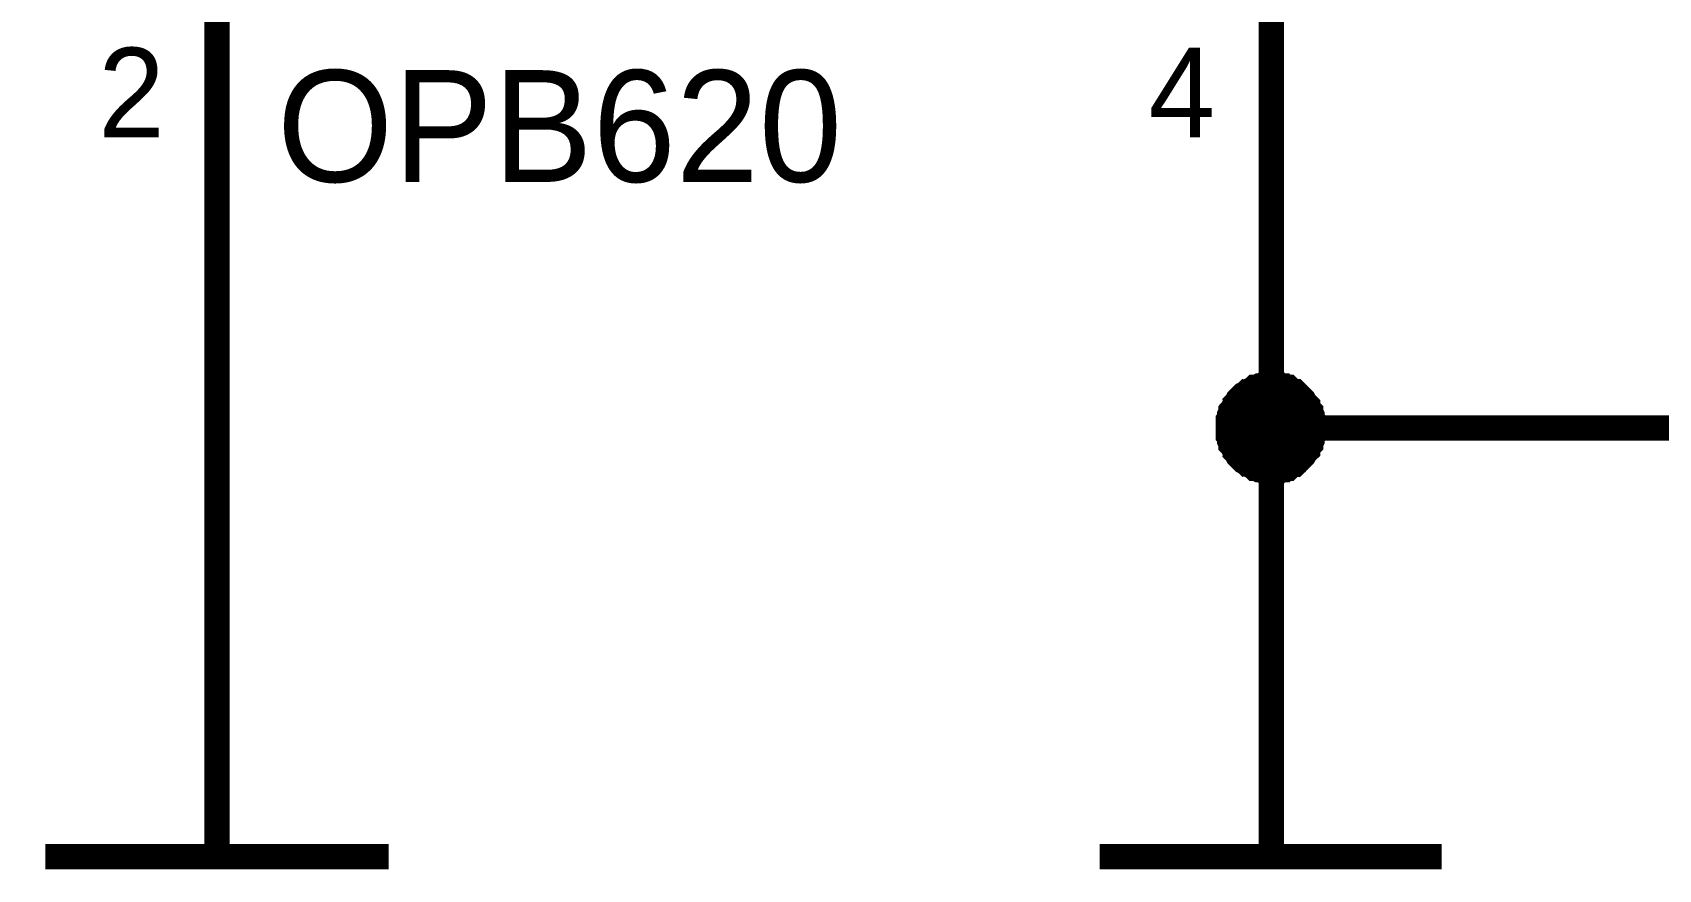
# Model space of a CAD drawing. Header units: millimetres. Extents: x 0 to 420, y 0 to 297.
# Drawn here: x 60.39 to 79.66, y 52.26 to 62.18 of the extents above; entities that cross this region are included whole.
import ezdxf

# ---------------------------------------------------------------- set-up
doc = ezdxf.new("R2010")
doc.units = ezdxf.units.MM
doc.layers.add('Sheet', color=255, linetype='Continuous')

msp = doc.modelspace()

# ---------------------------------------------------------------- linework, layer by layer
at = {"layer": 'Sheet'}
for points, const_width in [([(62.58, 64.994), (62.58, 59.993)], 0.3), ([(75.076, 64.994), (75.076, 59.993)], 0.3), ([(85.073, 63.735), (85.073, 57.492), (75.076, 57.492), (75.076, 59.993)], 0.3), ([(62.58, 57.492), (62.58, 59.993)], 0.3), ([(74.563, 57.492), (74.563, 57.526), (74.563, 57.542), (74.563, 57.575), (74.579, 57.592), (74.579, 57.625), (74.579, 57.641), (74.596, 57.675), (74.596, 57.691), (74.612, 57.708), (74.629, 57.741), (74.645, 57.757), (74.645, 57.774), (74.662, 57.79), (74.678, 57.824), (74.695, 57.84), (74.712, 57.857), (74.728, 57.873), (74.745, 57.89), (74.778, 57.906), (74.794, 57.923), (74.811, 57.923), (74.827, 57.94), (74.86, 57.956), (74.877, 57.973), (74.894, 57.973), (74.927, 57.989), (74.943, 57.989), (74.976, 57.989), (74.993, 58.006), (75.026, 58.006), (75.043, 58.006), (75.076, 58.006)], 0.3), ([(74.563, 57.492), (74.563, 57.526), (74.563, 57.542), (74.563, 57.575), (74.579, 57.592), (74.579, 57.625), (74.579, 57.641), (74.596, 57.675), (74.596, 57.691), (74.612, 57.708), (74.629, 57.741), (74.645, 57.757), (74.645, 57.774), (74.662, 57.79), (74.678, 57.824), (74.695, 57.84), (74.712, 57.857), (74.728, 57.873), (74.745, 57.89), (74.778, 57.906), (74.794, 57.923), (74.811, 57.923), (74.827, 57.94), (74.86, 57.956), (74.877, 57.973), (74.894, 57.973), (74.927, 57.989), (74.943, 57.989), (74.976, 57.989), (74.993, 58.006), (75.026, 58.006), (75.043, 58.006), (75.076, 58.006)], 0.3), ([(74.563, 57.492), (74.563, 57.526), (74.563, 57.542), (74.563, 57.575), (74.579, 57.592), (74.579, 57.625), (74.579, 57.641), (74.596, 57.675), (74.596, 57.691), (74.612, 57.708), (74.629, 57.741), (74.645, 57.757), (74.645, 57.774), (74.662, 57.79), (74.678, 57.824), (74.695, 57.84), (74.712, 57.857), (74.728, 57.873), (74.745, 57.89), (74.778, 57.906), (74.794, 57.923), (74.811, 57.923), (74.827, 57.94), (74.86, 57.956), (74.877, 57.973), (74.894, 57.973), (74.927, 57.989), (74.943, 57.989), (74.976, 57.989), (74.993, 58.006), (75.026, 58.006), (75.043, 58.006), (75.076, 58.006)], 0.3), ([(74.563, 57.492), (74.563, 57.526), (74.563, 57.542), (74.563, 57.575), (74.579, 57.592), (74.579, 57.625), (74.579, 57.641), (74.596, 57.675), (74.596, 57.691), (74.612, 57.708), (74.629, 57.741), (74.645, 57.757), (74.645, 57.774), (74.662, 57.79), (74.678, 57.824), (74.695, 57.84), (74.712, 57.857), (74.728, 57.873), (74.745, 57.89), (74.778, 57.906), (74.794, 57.923), (74.811, 57.923), (74.827, 57.94), (74.86, 57.956), (74.877, 57.973), (74.894, 57.973), (74.927, 57.989), (74.943, 57.989), (74.976, 57.989), (74.993, 58.006), (75.026, 58.006), (75.043, 58.006), (75.076, 58.006)], 0.3), ([(74.563, 57.492), (74.563, 57.526), (74.563, 57.542), (74.563, 57.575), (74.579, 57.592), (74.579, 57.625), (74.579, 57.641), (74.596, 57.675), (74.596, 57.691), (74.612, 57.708), (74.629, 57.741), (74.645, 57.757), (74.645, 57.774), (74.662, 57.79), (74.678, 57.824), (74.695, 57.84), (74.712, 57.857), (74.728, 57.873), (74.745, 57.89), (74.778, 57.906), (74.794, 57.923), (74.811, 57.923), (74.827, 57.94), (74.86, 57.956), (74.877, 57.973), (74.894, 57.973), (74.927, 57.989), (74.943, 57.989), (74.976, 57.989), (74.993, 58.006), (75.026, 58.006), (75.043, 58.006), (75.076, 58.006)], 0.0991), ([(74.563, 57.492), (74.563, 57.526), (74.563, 57.542), (74.563, 57.575), (74.579, 57.592), (74.579, 57.625), (74.579, 57.641), (74.596, 57.675), (74.596, 57.691), (74.612, 57.708), (74.629, 57.741), (74.645, 57.757), (74.645, 57.774), (74.662, 57.79), (74.678, 57.824), (74.695, 57.84), (74.712, 57.857), (74.728, 57.873), (74.745, 57.89), (74.778, 57.906), (74.794, 57.923), (74.811, 57.923), (74.827, 57.94), (74.86, 57.956), (74.877, 57.973), (74.894, 57.973), (74.927, 57.989), (74.943, 57.989), (74.976, 57.989), (74.993, 58.006), (75.026, 58.006), (75.043, 58.006), (75.076, 58.006)], 0.0991), ([(74.563, 57.492), (74.563, 57.526), (74.563, 57.542), (74.563, 57.575), (74.579, 57.592), (74.579, 57.625), (74.579, 57.641), (74.596, 57.675), (74.596, 57.691), (74.612, 57.708), (74.629, 57.741), (74.645, 57.757), (74.645, 57.774), (74.662, 57.79), (74.678, 57.824), (74.695, 57.84), (74.712, 57.857), (74.728, 57.873), (74.745, 57.89), (74.778, 57.906), (74.794, 57.923), (74.811, 57.923), (74.827, 57.94), (74.86, 57.956), (74.877, 57.973), (74.894, 57.973), (74.927, 57.989), (74.943, 57.989), (74.976, 57.989), (74.993, 58.006), (75.026, 58.006), (75.043, 58.006), (75.076, 58.006)], 0.0991), ([(74.563, 57.492), (74.563, 57.526), (74.563, 57.542), (74.563, 57.575), (74.579, 57.592), (74.579, 57.625), (74.579, 57.641), (74.596, 57.675), (74.596, 57.691), (74.612, 57.708), (74.629, 57.741), (74.645, 57.757), (74.645, 57.774), (74.662, 57.79), (74.678, 57.824), (74.695, 57.84), (74.712, 57.857), (74.728, 57.873), (74.745, 57.89), (74.778, 57.906), (74.794, 57.923), (74.811, 57.923), (74.827, 57.94), (74.86, 57.956), (74.877, 57.973), (74.894, 57.973), (74.927, 57.989), (74.943, 57.989), (74.976, 57.989), (74.993, 58.006), (75.026, 58.006), (75.043, 58.006), (75.076, 58.006)], 0.0991), ([(75.076, 58.006), (75.076, 58.006)], 0.3), ([(75.076, 58.006), (75.109, 58.006), (75.125, 58.006), (75.158, 58.006), (75.175, 57.989), (75.208, 57.989), (75.225, 57.989), (75.241, 57.973), (75.274, 57.973), (75.291, 57.956), (75.307, 57.94), (75.34, 57.923), (75.357, 57.923), (75.374, 57.906), (75.39, 57.89), (75.407, 57.873), (75.423, 57.857), (75.44, 57.84), (75.456, 57.824), (75.473, 57.79), (75.489, 57.774), (75.506, 57.757), (75.506, 57.741), (75.523, 57.708), (75.539, 57.691), (75.539, 57.675), (75.556, 57.641), (75.556, 57.625), (75.556, 57.592), (75.572, 57.575), (75.572, 57.542), (75.572, 57.526), (75.572, 57.492)], 0.3), ([(75.076, 58.006), (75.076, 58.006)], 0.3), ([(75.076, 58.006), (75.109, 58.006), (75.125, 58.006), (75.158, 58.006), (75.175, 57.989), (75.208, 57.989), (75.225, 57.989), (75.241, 57.973), (75.274, 57.973), (75.291, 57.956), (75.307, 57.94), (75.34, 57.923), (75.357, 57.923), (75.374, 57.906), (75.39, 57.89), (75.407, 57.873), (75.423, 57.857), (75.44, 57.84), (75.456, 57.824), (75.473, 57.79), (75.489, 57.774), (75.506, 57.757), (75.506, 57.741), (75.523, 57.708), (75.539, 57.691), (75.539, 57.675), (75.556, 57.641), (75.556, 57.625), (75.556, 57.592), (75.572, 57.575), (75.572, 57.542), (75.572, 57.526), (75.572, 57.492)], 0.3), ([(75.076, 58.006), (75.076, 58.006)], 0.3), ([(75.076, 58.006), (75.109, 58.006), (75.125, 58.006), (75.158, 58.006), (75.175, 57.989), (75.208, 57.989), (75.225, 57.989), (75.241, 57.973), (75.274, 57.973), (75.291, 57.956), (75.307, 57.94), (75.34, 57.923), (75.357, 57.923), (75.374, 57.906), (75.39, 57.89), (75.407, 57.873), (75.423, 57.857), (75.44, 57.84), (75.456, 57.824), (75.473, 57.79), (75.489, 57.774), (75.506, 57.757), (75.506, 57.741), (75.523, 57.708), (75.539, 57.691), (75.539, 57.675), (75.556, 57.641), (75.556, 57.625), (75.556, 57.592), (75.572, 57.575), (75.572, 57.542), (75.572, 57.526), (75.572, 57.492)], 0.3), ([(75.076, 58.006), (75.076, 58.006)], 0.3), ([(75.076, 58.006), (75.109, 58.006), (75.125, 58.006), (75.158, 58.006), (75.175, 57.989), (75.208, 57.989), (75.225, 57.989), (75.241, 57.973), (75.274, 57.973), (75.291, 57.956), (75.307, 57.94), (75.34, 57.923), (75.357, 57.923), (75.374, 57.906), (75.39, 57.89), (75.407, 57.873), (75.423, 57.857), (75.44, 57.84), (75.456, 57.824), (75.473, 57.79), (75.489, 57.774), (75.506, 57.757), (75.506, 57.741), (75.523, 57.708), (75.539, 57.691), (75.539, 57.675), (75.556, 57.641), (75.556, 57.625), (75.556, 57.592), (75.572, 57.575), (75.572, 57.542), (75.572, 57.526), (75.572, 57.492)], 0.3), ([(75.076, 58.006), (75.076, 58.006)], 0.0991), ([(75.076, 58.006), (75.109, 58.006), (75.125, 58.006), (75.158, 58.006), (75.175, 57.989), (75.208, 57.989), (75.225, 57.989), (75.241, 57.973), (75.274, 57.973), (75.291, 57.956), (75.307, 57.94), (75.34, 57.923), (75.357, 57.923), (75.374, 57.906), (75.39, 57.89), (75.407, 57.873), (75.423, 57.857), (75.44, 57.84), (75.456, 57.824), (75.473, 57.79), (75.489, 57.774), (75.506, 57.757), (75.506, 57.741), (75.523, 57.708), (75.539, 57.691), (75.539, 57.675), (75.556, 57.641), (75.556, 57.625), (75.556, 57.592), (75.572, 57.575), (75.572, 57.542), (75.572, 57.526), (75.572, 57.492)], 0.0991), ([(75.076, 58.006), (75.076, 58.006)], 0.0991), ([(75.076, 58.006), (75.109, 58.006), (75.125, 58.006), (75.158, 58.006), (75.175, 57.989), (75.208, 57.989), (75.225, 57.989), (75.241, 57.973), (75.274, 57.973), (75.291, 57.956), (75.307, 57.94), (75.34, 57.923), (75.357, 57.923), (75.374, 57.906), (75.39, 57.89), (75.407, 57.873), (75.423, 57.857), (75.44, 57.84), (75.456, 57.824), (75.473, 57.79), (75.489, 57.774), (75.506, 57.757), (75.506, 57.741), (75.523, 57.708), (75.539, 57.691), (75.539, 57.675), (75.556, 57.641), (75.556, 57.625), (75.556, 57.592), (75.572, 57.575), (75.572, 57.542), (75.572, 57.526), (75.572, 57.492)], 0.0991), ([(75.076, 58.006), (75.076, 58.006)], 0.0991), ([(75.076, 58.006), (75.109, 58.006), (75.125, 58.006), (75.158, 58.006), (75.175, 57.989), (75.208, 57.989), (75.225, 57.989), (75.241, 57.973), (75.274, 57.973), (75.291, 57.956), (75.307, 57.94), (75.34, 57.923), (75.357, 57.923), (75.374, 57.906), (75.39, 57.89), (75.407, 57.873), (75.423, 57.857), (75.44, 57.84), (75.456, 57.824), (75.473, 57.79), (75.489, 57.774), (75.506, 57.757), (75.506, 57.741), (75.523, 57.708), (75.539, 57.691), (75.539, 57.675), (75.556, 57.641), (75.556, 57.625), (75.556, 57.592), (75.572, 57.575), (75.572, 57.542), (75.572, 57.526), (75.572, 57.492)], 0.0991), ([(75.076, 58.006), (75.076, 58.006)], 0.0991), ([(75.076, 58.006), (75.109, 58.006), (75.125, 58.006), (75.158, 58.006), (75.175, 57.989), (75.208, 57.989), (75.225, 57.989), (75.241, 57.973), (75.274, 57.973), (75.291, 57.956), (75.307, 57.94), (75.34, 57.923), (75.357, 57.923), (75.374, 57.906), (75.39, 57.89), (75.407, 57.873), (75.423, 57.857), (75.44, 57.84), (75.456, 57.824), (75.473, 57.79), (75.489, 57.774), (75.506, 57.757), (75.506, 57.741), (75.523, 57.708), (75.539, 57.691), (75.539, 57.675), (75.556, 57.641), (75.556, 57.625), (75.556, 57.592), (75.572, 57.575), (75.572, 57.542), (75.572, 57.526), (75.572, 57.492)], 0.0991), ([(62.58, 57.492), (62.58, 52.409)], 0.3), ([(75.076, 56.979), (75.043, 56.979), (75.026, 56.979), (74.993, 56.979), (74.976, 56.996), (74.943, 56.996), (74.927, 56.996), (74.894, 57.012), (74.877, 57.012), (74.86, 57.029), (74.827, 57.045), (74.811, 57.062), (74.794, 57.062), (74.778, 57.078), (74.745, 57.095), (74.728, 57.112), (74.712, 57.128), (74.695, 57.145), (74.678, 57.161), (74.662, 57.194), (74.645, 57.211), (74.645, 57.227), (74.629, 57.244), (74.612, 57.277), (74.596, 57.294), (74.596, 57.31), (74.579, 57.343), (74.579, 57.36), (74.579, 57.393), (74.563, 57.41), (74.563, 57.443), (74.563, 57.459), (74.563, 57.492)], 0.3), ([(74.563, 57.492), (74.563, 57.492)], 0.3), ([(75.076, 56.979), (75.043, 56.979), (75.026, 56.979), (74.993, 56.979), (74.976, 56.996), (74.943, 56.996), (74.927, 56.996), (74.894, 57.012), (74.877, 57.012), (74.86, 57.029), (74.827, 57.045), (74.811, 57.062), (74.794, 57.062), (74.778, 57.078), (74.745, 57.095), (74.728, 57.112), (74.712, 57.128), (74.695, 57.145), (74.678, 57.161), (74.662, 57.194), (74.645, 57.211), (74.645, 57.227), (74.629, 57.244), (74.612, 57.277), (74.596, 57.294), (74.596, 57.31), (74.579, 57.343), (74.579, 57.36), (74.579, 57.393), (74.563, 57.41), (74.563, 57.443), (74.563, 57.459), (74.563, 57.492)], 0.3), ([(74.563, 57.492), (74.563, 57.492)], 0.3), ([(75.076, 56.979), (75.043, 56.979), (75.026, 56.979), (74.993, 56.979), (74.976, 56.996), (74.943, 56.996), (74.927, 56.996), (74.894, 57.012), (74.877, 57.012), (74.86, 57.029), (74.827, 57.045), (74.811, 57.062), (74.794, 57.062), (74.778, 57.078), (74.745, 57.095), (74.728, 57.112), (74.712, 57.128), (74.695, 57.145), (74.678, 57.161), (74.662, 57.194), (74.645, 57.211), (74.645, 57.227), (74.629, 57.244), (74.612, 57.277), (74.596, 57.294), (74.596, 57.31), (74.579, 57.343), (74.579, 57.36), (74.579, 57.393), (74.563, 57.41), (74.563, 57.443), (74.563, 57.459), (74.563, 57.492)], 0.3), ([(74.563, 57.492), (74.563, 57.492)], 0.3), ([(75.076, 56.979), (75.043, 56.979), (75.026, 56.979), (74.993, 56.979), (74.976, 56.996), (74.943, 56.996), (74.927, 56.996), (74.894, 57.012), (74.877, 57.012), (74.86, 57.029), (74.827, 57.045), (74.811, 57.062), (74.794, 57.062), (74.778, 57.078), (74.745, 57.095), (74.728, 57.112), (74.712, 57.128), (74.695, 57.145), (74.678, 57.161), (74.662, 57.194), (74.645, 57.211), (74.645, 57.227), (74.629, 57.244), (74.612, 57.277), (74.596, 57.294), (74.596, 57.31), (74.579, 57.343), (74.579, 57.36), (74.579, 57.393), (74.563, 57.41), (74.563, 57.443), (74.563, 57.459), (74.563, 57.492)], 0.3), ([(74.563, 57.492), (74.563, 57.492)], 0.3), ([(75.076, 57.492), (75.076, 52.409)], 0.3), ([(75.572, 57.492), (75.572, 57.459), (75.572, 57.443), (75.572, 57.41), (75.556, 57.393), (75.556, 57.36), (75.556, 57.343), (75.539, 57.31), (75.539, 57.294), (75.523, 57.277), (75.506, 57.244), (75.506, 57.227), (75.489, 57.211), (75.473, 57.194), (75.456, 57.161), (75.44, 57.145), (75.423, 57.128), (75.407, 57.112), (75.39, 57.095), (75.374, 57.078), (75.357, 57.062), (75.34, 57.062), (75.307, 57.045), (75.291, 57.029), (75.274, 57.012), (75.241, 57.012), (75.225, 56.996), (75.208, 56.996), (75.175, 56.996), (75.158, 56.979), (75.125, 56.979), (75.109, 56.979), (75.076, 56.979)], 0.3), ([(75.572, 57.492), (75.572, 57.459), (75.572, 57.443), (75.572, 57.41), (75.556, 57.393), (75.556, 57.36), (75.556, 57.343), (75.539, 57.31), (75.539, 57.294), (75.523, 57.277), (75.506, 57.244), (75.506, 57.227), (75.489, 57.211), (75.473, 57.194), (75.456, 57.161), (75.44, 57.145), (75.423, 57.128), (75.407, 57.112), (75.39, 57.095), (75.374, 57.078), (75.357, 57.062), (75.34, 57.062), (75.307, 57.045), (75.291, 57.029), (75.274, 57.012), (75.241, 57.012), (75.225, 56.996), (75.208, 56.996), (75.175, 56.996), (75.158, 56.979), (75.125, 56.979), (75.109, 56.979), (75.076, 56.979)], 0.3), ([(75.572, 57.492), (75.572, 57.459), (75.572, 57.443), (75.572, 57.41), (75.556, 57.393), (75.556, 57.36), (75.556, 57.343), (75.539, 57.31), (75.539, 57.294), (75.523, 57.277), (75.506, 57.244), (75.506, 57.227), (75.489, 57.211), (75.473, 57.194), (75.456, 57.161), (75.44, 57.145), (75.423, 57.128), (75.407, 57.112), (75.39, 57.095), (75.374, 57.078), (75.357, 57.062), (75.34, 57.062), (75.307, 57.045), (75.291, 57.029), (75.274, 57.012), (75.241, 57.012), (75.225, 56.996), (75.208, 56.996), (75.175, 56.996), (75.158, 56.979), (75.125, 56.979), (75.109, 56.979), (75.076, 56.979)], 0.3), ([(75.572, 57.492), (75.572, 57.459), (75.572, 57.443), (75.572, 57.41), (75.556, 57.393), (75.556, 57.36), (75.556, 57.343), (75.539, 57.31), (75.539, 57.294), (75.523, 57.277), (75.506, 57.244), (75.506, 57.227), (75.489, 57.211), (75.473, 57.194), (75.456, 57.161), (75.44, 57.145), (75.423, 57.128), (75.407, 57.112), (75.39, 57.095), (75.374, 57.078), (75.357, 57.062), (75.34, 57.062), (75.307, 57.045), (75.291, 57.029), (75.274, 57.012), (75.241, 57.012), (75.225, 56.996), (75.208, 56.996), (75.175, 56.996), (75.158, 56.979), (75.125, 56.979), (75.109, 56.979), (75.076, 56.979)], 0.3), ([(75.572, 57.492), (75.572, 57.492), (75.572, 57.492), (75.572, 57.492), (75.572, 57.492), (75.572, 57.492), (75.572, 57.492), (75.572, 57.492), (75.572, 57.492), (75.572, 57.492), (75.572, 57.492), (75.572, 57.492), (75.572, 57.492), (75.572, 57.492), (75.572, 57.492), (75.572, 57.492), (75.572, 57.492), (75.572, 57.492), (75.572, 57.492), (75.572, 57.492), (75.572, 57.492), (75.572, 57.492), (75.572, 57.492), (75.572, 57.492), (75.572, 57.492), (75.572, 57.492), (75.572, 57.492), (75.572, 57.492), (75.572, 57.492), (75.572, 57.492), (75.572, 57.492), (75.572, 57.492), (75.572, 57.492)], 0.3), ([(75.572, 57.492), (75.572, 57.492)], 0.3), ([(75.572, 57.492), (75.572, 57.492), (75.572, 57.492), (75.572, 57.492), (75.572, 57.492), (75.572, 57.492), (75.572, 57.492), (75.572, 57.492), (75.572, 57.492), (75.572, 57.492), (75.572, 57.492), (75.572, 57.492), (75.572, 57.492), (75.572, 57.492), (75.572, 57.492), (75.572, 57.492), (75.572, 57.492), (75.572, 57.492), (75.572, 57.492), (75.572, 57.492), (75.572, 57.492), (75.572, 57.492), (75.572, 57.492), (75.572, 57.492), (75.572, 57.492), (75.572, 57.492), (75.572, 57.492), (75.572, 57.492), (75.572, 57.492), (75.572, 57.492), (75.572, 57.492), (75.572, 57.492), (75.572, 57.492)], 0.3), ([(75.572, 57.492), (75.572, 57.492)], 0.3), ([(75.572, 57.492), (75.572, 57.492), (75.572, 57.492), (75.572, 57.492), (75.572, 57.492), (75.572, 57.492), (75.572, 57.492), (75.572, 57.492), (75.572, 57.492), (75.572, 57.492), (75.572, 57.492), (75.572, 57.492), (75.572, 57.492), (75.572, 57.492), (75.572, 57.492), (75.572, 57.492), (75.572, 57.492), (75.572, 57.492), (75.572, 57.492), (75.572, 57.492), (75.572, 57.492), (75.572, 57.492), (75.572, 57.492), (75.572, 57.492), (75.572, 57.492), (75.572, 57.492), (75.572, 57.492), (75.572, 57.492), (75.572, 57.492), (75.572, 57.492), (75.572, 57.492), (75.572, 57.492), (75.572, 57.492)], 0.3), ([(75.572, 57.492), (75.572, 57.492)], 0.3), ([(75.572, 57.492), (75.572, 57.492), (75.572, 57.492), (75.572, 57.492), (75.572, 57.492), (75.572, 57.492), (75.572, 57.492), (75.572, 57.492), (75.572, 57.492), (75.572, 57.492), (75.572, 57.492), (75.572, 57.492), (75.572, 57.492), (75.572, 57.492), (75.572, 57.492), (75.572, 57.492), (75.572, 57.492), (75.572, 57.492), (75.572, 57.492), (75.572, 57.492), (75.572, 57.492), (75.572, 57.492), (75.572, 57.492), (75.572, 57.492), (75.572, 57.492), (75.572, 57.492), (75.572, 57.492), (75.572, 57.492), (75.572, 57.492), (75.572, 57.492), (75.572, 57.492), (75.572, 57.492), (75.572, 57.492)], 0.3), ([(75.572, 57.492), (75.572, 57.492)], 0.3), ([(75.076, 56.979), (75.043, 56.979), (75.026, 56.979), (74.993, 56.979), (74.976, 56.996), (74.943, 56.996), (74.927, 56.996), (74.894, 57.012), (74.877, 57.012), (74.86, 57.029), (74.827, 57.045), (74.811, 57.062), (74.794, 57.062), (74.778, 57.078), (74.745, 57.095), (74.728, 57.112), (74.712, 57.128), (74.695, 57.145), (74.678, 57.161), (74.662, 57.194), (74.645, 57.211), (74.645, 57.227), (74.629, 57.244), (74.612, 57.277), (74.596, 57.294), (74.596, 57.31), (74.579, 57.343), (74.579, 57.36), (74.579, 57.393), (74.563, 57.41), (74.563, 57.443), (74.563, 57.459), (74.563, 57.492)], 0.0991), ([(74.563, 57.492), (74.563, 57.492)], 0.0991), ([(75.076, 56.979), (75.043, 56.979), (75.026, 56.979), (74.993, 56.979), (74.976, 56.996), (74.943, 56.996), (74.927, 56.996), (74.894, 57.012), (74.877, 57.012), (74.86, 57.029), (74.827, 57.045), (74.811, 57.062), (74.794, 57.062), (74.778, 57.078), (74.745, 57.095), (74.728, 57.112), (74.712, 57.128), (74.695, 57.145), (74.678, 57.161), (74.662, 57.194), (74.645, 57.211), (74.645, 57.227), (74.629, 57.244), (74.612, 57.277), (74.596, 57.294), (74.596, 57.31), (74.579, 57.343), (74.579, 57.36), (74.579, 57.393), (74.563, 57.41), (74.563, 57.443), (74.563, 57.459), (74.563, 57.492)], 0.0991), ([(74.563, 57.492), (74.563, 57.492)], 0.0991), ([(75.076, 56.979), (75.043, 56.979), (75.026, 56.979), (74.993, 56.979), (74.976, 56.996), (74.943, 56.996), (74.927, 56.996), (74.894, 57.012), (74.877, 57.012), (74.86, 57.029), (74.827, 57.045), (74.811, 57.062), (74.794, 57.062), (74.778, 57.078), (74.745, 57.095), (74.728, 57.112), (74.712, 57.128), (74.695, 57.145), (74.678, 57.161), (74.662, 57.194), (74.645, 57.211), (74.645, 57.227), (74.629, 57.244), (74.612, 57.277), (74.596, 57.294), (74.596, 57.31), (74.579, 57.343), (74.579, 57.36), (74.579, 57.393), (74.563, 57.41), (74.563, 57.443), (74.563, 57.459), (74.563, 57.492)], 0.0991), ([(74.563, 57.492), (74.563, 57.492)], 0.0991), ([(75.076, 56.979), (75.043, 56.979), (75.026, 56.979), (74.993, 56.979), (74.976, 56.996), (74.943, 56.996), (74.927, 56.996), (74.894, 57.012), (74.877, 57.012), (74.86, 57.029), (74.827, 57.045), (74.811, 57.062), (74.794, 57.062), (74.778, 57.078), (74.745, 57.095), (74.728, 57.112), (74.712, 57.128), (74.695, 57.145), (74.678, 57.161), (74.662, 57.194), (74.645, 57.211), (74.645, 57.227), (74.629, 57.244), (74.612, 57.277), (74.596, 57.294), (74.596, 57.31), (74.579, 57.343), (74.579, 57.36), (74.579, 57.393), (74.563, 57.41), (74.563, 57.443), (74.563, 57.459), (74.563, 57.492)], 0.0991), ([(74.563, 57.492), (74.563, 57.492)], 0.0991), ([(75.572, 57.492), (75.572, 57.459), (75.572, 57.443), (75.572, 57.41), (75.556, 57.393), (75.556, 57.36), (75.556, 57.343), (75.539, 57.31), (75.539, 57.294), (75.523, 57.277), (75.506, 57.244), (75.506, 57.227), (75.489, 57.211), (75.473, 57.194), (75.456, 57.161), (75.44, 57.145), (75.423, 57.128), (75.407, 57.112), (75.39, 57.095), (75.374, 57.078), (75.357, 57.062), (75.34, 57.062), (75.307, 57.045), (75.291, 57.029), (75.274, 57.012), (75.241, 57.012), (75.225, 56.996), (75.208, 56.996), (75.175, 56.996), (75.158, 56.979), (75.125, 56.979), (75.109, 56.979), (75.076, 56.979)], 0.0991), ([(75.572, 57.492), (75.572, 57.459), (75.572, 57.443), (75.572, 57.41), (75.556, 57.393), (75.556, 57.36), (75.556, 57.343), (75.539, 57.31), (75.539, 57.294), (75.523, 57.277), (75.506, 57.244), (75.506, 57.227), (75.489, 57.211), (75.473, 57.194), (75.456, 57.161), (75.44, 57.145), (75.423, 57.128), (75.407, 57.112), (75.39, 57.095), (75.374, 57.078), (75.357, 57.062), (75.34, 57.062), (75.307, 57.045), (75.291, 57.029), (75.274, 57.012), (75.241, 57.012), (75.225, 56.996), (75.208, 56.996), (75.175, 56.996), (75.158, 56.979), (75.125, 56.979), (75.109, 56.979), (75.076, 56.979)], 0.0991), ([(75.572, 57.492), (75.572, 57.459), (75.572, 57.443), (75.572, 57.41), (75.556, 57.393), (75.556, 57.36), (75.556, 57.343), (75.539, 57.31), (75.539, 57.294), (75.523, 57.277), (75.506, 57.244), (75.506, 57.227), (75.489, 57.211), (75.473, 57.194), (75.456, 57.161), (75.44, 57.145), (75.423, 57.128), (75.407, 57.112), (75.39, 57.095), (75.374, 57.078), (75.357, 57.062), (75.34, 57.062), (75.307, 57.045), (75.291, 57.029), (75.274, 57.012), (75.241, 57.012), (75.225, 56.996), (75.208, 56.996), (75.175, 56.996), (75.158, 56.979), (75.125, 56.979), (75.109, 56.979), (75.076, 56.979)], 0.0991), ([(75.572, 57.492), (75.572, 57.459), (75.572, 57.443), (75.572, 57.41), (75.556, 57.393), (75.556, 57.36), (75.556, 57.343), (75.539, 57.31), (75.539, 57.294), (75.523, 57.277), (75.506, 57.244), (75.506, 57.227), (75.489, 57.211), (75.473, 57.194), (75.456, 57.161), (75.44, 57.145), (75.423, 57.128), (75.407, 57.112), (75.39, 57.095), (75.374, 57.078), (75.357, 57.062), (75.34, 57.062), (75.307, 57.045), (75.291, 57.029), (75.274, 57.012), (75.241, 57.012), (75.225, 56.996), (75.208, 56.996), (75.175, 56.996), (75.158, 56.979), (75.125, 56.979), (75.109, 56.979), (75.076, 56.979)], 0.0991), ([(75.572, 57.492), (75.572, 57.492), (75.572, 57.492), (75.572, 57.492), (75.572, 57.492), (75.572, 57.492), (75.572, 57.492), (75.572, 57.492), (75.572, 57.492), (75.572, 57.492), (75.572, 57.492), (75.572, 57.492), (75.572, 57.492), (75.572, 57.492), (75.572, 57.492), (75.572, 57.492), (75.572, 57.492), (75.572, 57.492), (75.572, 57.492), (75.572, 57.492), (75.572, 57.492), (75.572, 57.492), (75.572, 57.492), (75.572, 57.492), (75.572, 57.492), (75.572, 57.492), (75.572, 57.492), (75.572, 57.492), (75.572, 57.492), (75.572, 57.492), (75.572, 57.492), (75.572, 57.492), (75.572, 57.492)], 0.0991), ([(75.572, 57.492), (75.572, 57.492)], 0.0991), ([(75.572, 57.492), (75.572, 57.492), (75.572, 57.492), (75.572, 57.492), (75.572, 57.492), (75.572, 57.492), (75.572, 57.492), (75.572, 57.492), (75.572, 57.492), (75.572, 57.492), (75.572, 57.492), (75.572, 57.492), (75.572, 57.492), (75.572, 57.492), (75.572, 57.492), (75.572, 57.492), (75.572, 57.492), (75.572, 57.492), (75.572, 57.492), (75.572, 57.492), (75.572, 57.492), (75.572, 57.492), (75.572, 57.492), (75.572, 57.492), (75.572, 57.492), (75.572, 57.492), (75.572, 57.492), (75.572, 57.492), (75.572, 57.492), (75.572, 57.492), (75.572, 57.492), (75.572, 57.492), (75.572, 57.492)], 0.0991), ([(75.572, 57.492), (75.572, 57.492)], 0.0991), ([(75.572, 57.492), (75.572, 57.492), (75.572, 57.492), (75.572, 57.492), (75.572, 57.492), (75.572, 57.492), (75.572, 57.492), (75.572, 57.492), (75.572, 57.492), (75.572, 57.492), (75.572, 57.492), (75.572, 57.492), (75.572, 57.492), (75.572, 57.492), (75.572, 57.492), (75.572, 57.492), (75.572, 57.492), (75.572, 57.492), (75.572, 57.492), (75.572, 57.492), (75.572, 57.492), (75.572, 57.492), (75.572, 57.492), (75.572, 57.492), (75.572, 57.492), (75.572, 57.492), (75.572, 57.492), (75.572, 57.492), (75.572, 57.492), (75.572, 57.492), (75.572, 57.492), (75.572, 57.492), (75.572, 57.492)], 0.0991), ([(75.572, 57.492), (75.572, 57.492)], 0.0991), ([(75.572, 57.492), (75.572, 57.492), (75.572, 57.492), (75.572, 57.492), (75.572, 57.492), (75.572, 57.492), (75.572, 57.492), (75.572, 57.492), (75.572, 57.492), (75.572, 57.492), (75.572, 57.492), (75.572, 57.492), (75.572, 57.492), (75.572, 57.492), (75.572, 57.492), (75.572, 57.492), (75.572, 57.492), (75.572, 57.492), (75.572, 57.492), (75.572, 57.492), (75.572, 57.492), (75.572, 57.492), (75.572, 57.492), (75.572, 57.492), (75.572, 57.492), (75.572, 57.492), (75.572, 57.492), (75.572, 57.492), (75.572, 57.492), (75.572, 57.492), (75.572, 57.492), (75.572, 57.492), (75.572, 57.492)], 0.0991), ([(75.572, 57.492), (75.572, 57.492)], 0.0991), ([(60.544, 52.409), (64.615, 52.409)], 0.3), ([(73.04, 52.409), (77.095, 52.409)], 0.3)]:
    msp.add_lwpolyline(points, dxfattribs=dict(at, const_width=const_width))
at = {"layer": 'Sheet', "const_width": 0.508}
msp.add_lwpolyline([(74.746, 57.5, 1), (75.254, 57.5, 1)], format="xyb", close=True, dxfattribs=at)

# ---------------------------------------------------------------- texts
at = {"layer": 'Sheet'}
for s, height, p in [('2', 1.06, (61.173, 60.937)), ('4', 1.06, (73.619, 60.937)), ('OPB620', 1.3247, (63.291, 60.407))]:
    msp.add_text(s, height=height, dxfattribs=at).set_placement(p)

doc.saveas('drawing.dxf')
